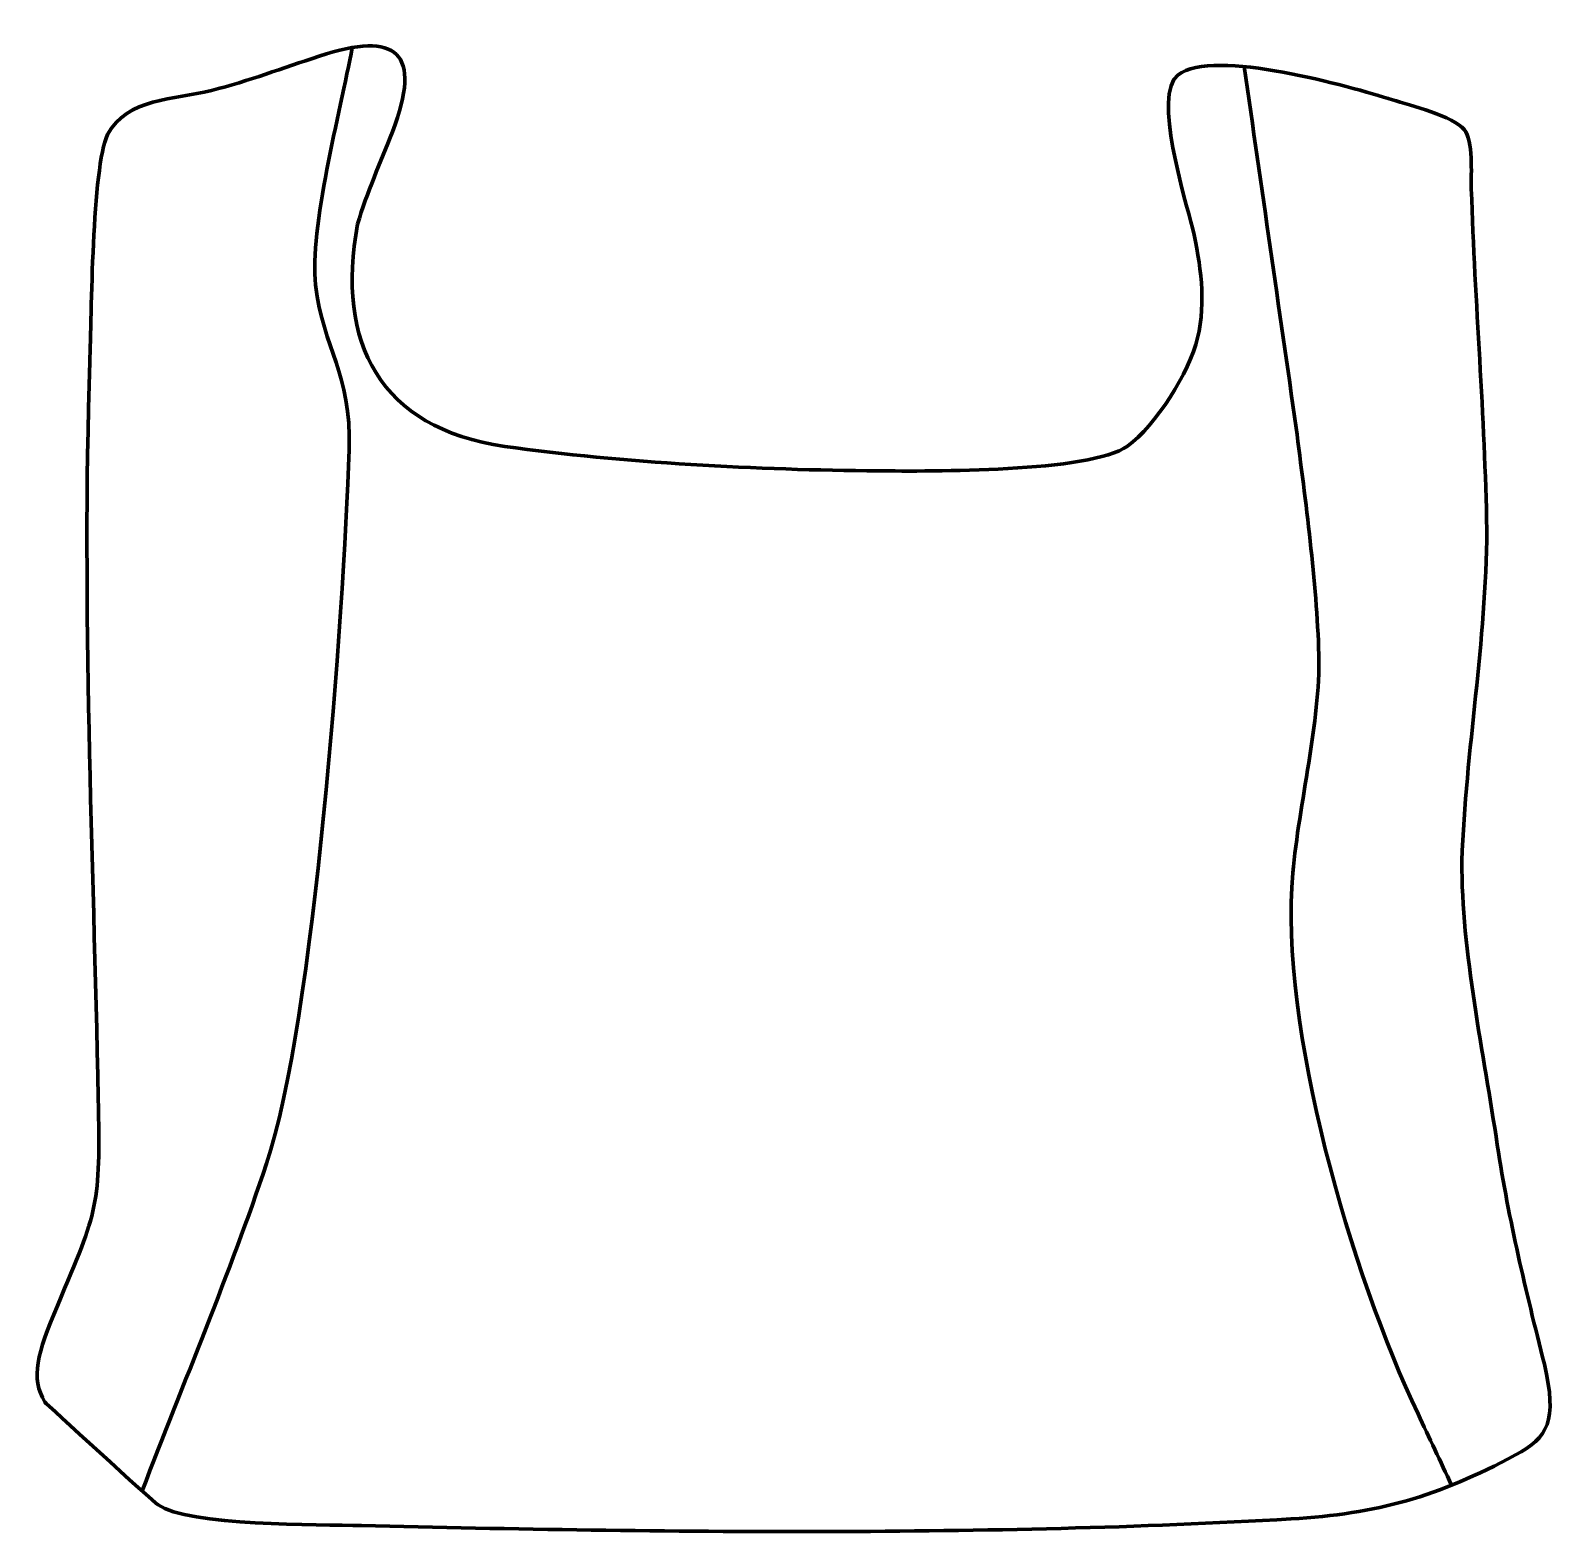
# Model space of a CAD drawing. Header units: millimetres. Extents: x 1324 to 1678, y -111 to 239.
import ezdxf

# ---------------------------------------------------------------- set-up
doc = ezdxf.new("R2010")
doc.units = ezdxf.units.MM
doc.header["$MEASUREMENT"] = 0
doc.layers.add('layer 2', color=7, linetype='Continuous')
doc.layers.add('layer 3', color=7, linetype='Continuous')

msp = doc.modelspace()

# ---------------------------------------------------------------- linework, layer by layer
at = {"layer": 'layer 2', "color": 142, "lineweight": 158}
for points, knots in [([(1349.7895, -100.4786), (1359.402, -75.3156), (1370.1622, -49.9594), (1378.6867, -24.4653), (1378.6867, -24.4653), (1389.7712, 8.6848), (1396.5204, 102.4129), (1397.8498, 141.3137), (1397.8498, 141.3137), (1398.4273, 159.5352), (1391.835, 164.3532), (1390.0715, 179.621), (1390.0715, 179.621), (1388.5859, 192.4825), (1395.7812, 219.8959), (1398.5823, 234.7142)], [0, 0, 0, 0, 0.2, 0.2, 0.2, 0.2, 0.4, 0.4, 0.4, 0.4, 0.6, 0.6, 0.6, 0.6, 1, 1, 1, 1]), ([(1605.7048, 230.2804), (1609.7245, 202.3296), (1613.7551, 174.3799), (1617.7634, 146.4275), (1617.7634, 146.4275), (1619.9589, 129.3688), (1622.4946, 110.8066), (1623.0391, 93.6768), (1623.0391, 93.6768), (1623.3598, 78.3329), (1618.4401, 59.008), (1616.9739, 43.0669), (1616.9739, 43.0669), (1613.6989, 7.4574), (1630.7017, -50.3148), (1646.0557, -82.5891), (1646.0557, -82.5891), (1648.6696, -88.1011), (1651.2606, -93.6242), (1653.8568, -99.1446)], [0, 0, 0, 0, 0.16666667, 0.16666667, 0.16666667, 0.16666667, 0.33333333, 0.33333333, 0.33333333, 0.33333333, 0.5, 0.5, 0.5, 0.5, 0.66666667, 0.66666667, 0.66666667, 0.66666667, 1, 1, 1, 1])]:
    msp.add_open_spline(points, degree=3, knots=knots, dxfattribs=at)
at = {"layer": 'layer 3', "color": 242, "lineweight": 158}
msp.add_open_spline([(1399.82, 193.7126), (1394.7414, 166.1058), (1404.9483, 146.3489), (1433.9926, 142.0779), (1433.9926, 142.0779), (1461.519, 138.2686), (1492.8919, 136.6243), (1520.6664, 136.4087), (1520.6664, 136.4087), (1532.5273, 136.329), (1569.9653, 136.0083), (1578.5722, 142.1551), (1578.5722, 142.1551), (1585.1488, 146.8518), (1592.994, 159.3935), (1594.8667, 167.2711), (1594.8667, 167.2711), (1596.916, 175.8913), (1595.5584, 184.3491), (1593.7057, 192.8511), (1593.7057, 192.8511), (1591.9919, 199.4181), (1584.4151, 223.8858), (1590.352, 228.3933), (1590.352, 228.3933), (1598.6603, 234.7012), (1630.2833, 225.6177), (1640.129, 222.5897), (1640.129, 222.5897), (1644.1867, 221.3248), (1654.3994, 218.6856), (1656.79, 215.6963), (1656.79, 215.6963), (1658.9453, 213.0013), (1658.3348, 205.4852), (1658.4353, 201.904), (1658.4353, 201.904), (1659.2673, 175.5864), (1661.6019, 148.9331), (1662.0314, 122.733), (1662.0314, 122.733), (1661.9064, 96.7076), (1657.1559, 71.5704), (1656.2381, 45.8221), (1656.2381, 45.8221), (1656.1412, 24.844), (1661.356, 0.8828), (1664.4703, -20.1239), (1664.4703, -20.1239), (1667.2156, -38.0398), (1670.9959, -53.5244), (1675.3946, -71.0071), (1675.3946, -71.0071), (1678.4383, -84.2962), (1676.2531, -88.056), (1668.686, -92.1173), (1668.686, -92.1173), (1650.6039, -101.8221), (1636.7708, -105.7654), (1616.5487, -106.9691), (1616.5487, -106.9691), (1546.6891, -111.0411), (1470.5692, -110.1797), (1400.7296, -108.5184), (1400.7296, -108.5184), (1391.0635, -108.314), (1360.3748, -108.5388), (1353.493, -103.7286), (1353.493, -103.7286), (1352.2765, -102.8783), (1327.3266, -80.0671), (1327.1925, -79.8399), (1327.1925, -79.8399), (1323.8812, -74.2282), (1325.4169, -68.5656), (1330.1152, -57.4559), (1330.1152, -57.4559), (1339.6366, -34.9419), (1340.0799, -34.4), (1339.6137, -9.2588), (1339.6137, -9.2588), (1338.4526, 48.0829), (1335.7215, 104.2766), (1337.6559, 161.7338), (1337.6559, 161.7338), (1337.9919, 172.0412), (1338.1774, 207.0215), (1341.7604, 214.4898), (1341.7604, 214.4898), (1346.4016, 223.0798), (1357.1656, 222.5237), (1365.8656, 224.7507), (1365.8656, 224.7507), (1374.6579, 227.0013), (1382.3799, 229.9187), (1390.9062, 232.7222), (1390.9062, 232.7222), (1408.9934, 238.6694), (1414.986, 233.6852), (1407.8947, 215.1367), (1407.8947, 215.1367), (1405.1487, 207.9545), (1401.9975, 201.1198), (1399.82, 193.7126)], degree=3, knots=[0, 0, 0, 0, 0.03703704, 0.03703704, 0.03703704, 0.03703704, 0.07407407, 0.07407407, 0.07407407, 0.07407407, 0.11111111, 0.11111111, 0.11111111, 0.11111111, 0.14814815, 0.14814815, 0.14814815, 0.14814815, 0.18518519, 0.18518519, 0.18518519, 0.18518519, 0.22222222, 0.22222222, 0.22222222, 0.22222222, 0.25925926, 0.25925926, 0.25925926, 0.25925926, 0.2962963, 0.2962963, 0.2962963, 0.2962963, 0.33333333, 0.33333333, 0.33333333, 0.33333333, 0.37037037, 0.37037037, 0.37037037, 0.37037037, 0.40740741, 0.40740741, 0.40740741, 0.40740741, 0.44444444, 0.44444444, 0.44444444, 0.44444444, 0.48148148, 0.48148148, 0.48148148, 0.48148148, 0.51851852, 0.51851852, 0.51851852, 0.51851852, 0.55555556, 0.55555556, 0.55555556, 0.55555556, 0.59259259, 0.59259259, 0.59259259, 0.59259259, 0.62962963, 0.62962963, 0.62962963, 0.62962963, 0.66666667, 0.66666667, 0.66666667, 0.66666667, 0.7037037, 0.7037037, 0.7037037, 0.7037037, 0.74074074, 0.74074074, 0.74074074, 0.74074074, 0.77777778, 0.77777778, 0.77777778, 0.77777778, 0.81481481, 0.81481481, 0.81481481, 0.81481481, 0.85185185, 0.85185185, 0.85185185, 0.85185185, 0.88888889, 0.88888889, 0.88888889, 0.88888889, 0.92592593, 0.92592593, 0.92592593, 0.92592593, 1, 1, 1, 1], dxfattribs=at)

doc.saveas('drawing.dxf')
